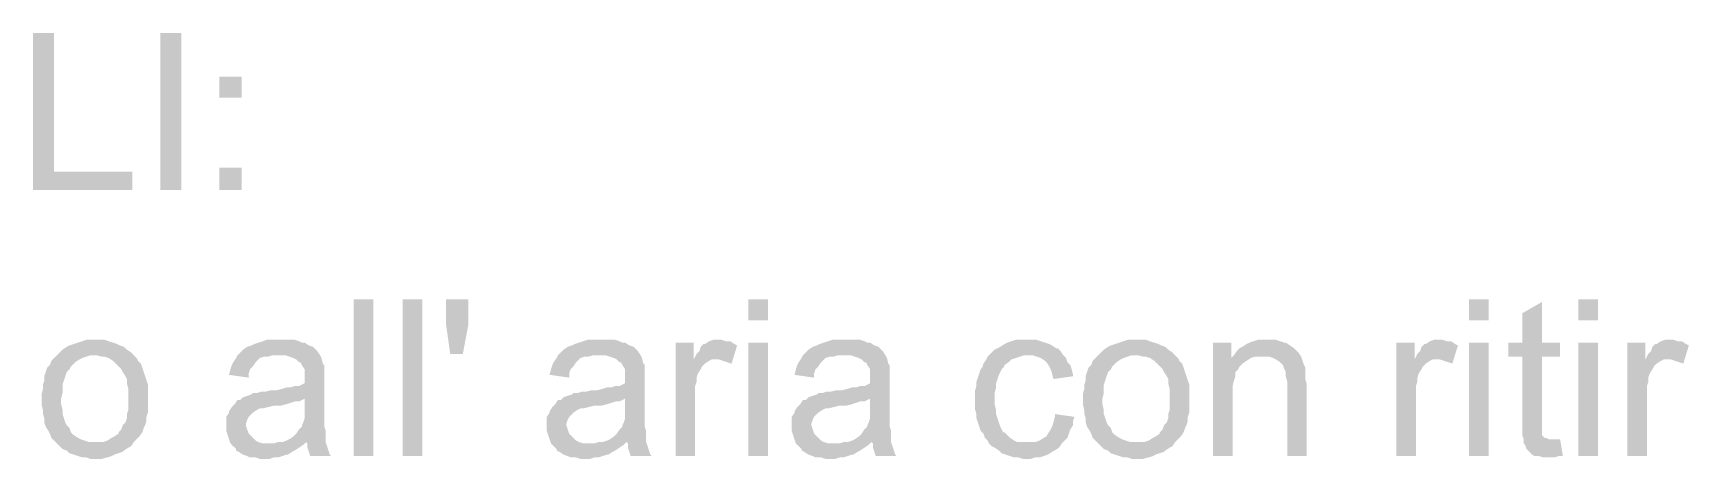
# Model space of a CAD drawing. Header units: millimetres. Extents: x -35.3 to 0.3, y 0.4 to 20.6.
# Drawn here: x -32.833 to -31.847, y 11.395 to 11.649 of the extents above; entities that cross this region are included whole.
import ezdxf

# ---------------------------------------------------------------- set-up
doc = ezdxf.new("R2010")
doc.units = ezdxf.units.MM
doc.layers.add('PDF _Riempimenti solidi', color=7, linetype='Continuous')

msp = doc.modelspace()

# ---------------------------------------------------------------- hatches: boundary and pattern name
at = {"layer": 'PDF _Riempimenti solidi', "transparency": 33554559}
for points in [[(-32.82017, 11.64851), (-32.83267, 11.64851), (-32.83267, 11.55517), (-32.7735, 11.55517), (-32.7735, 11.56601), (-32.82017, 11.56601)], [(-32.74433, 11.55517), (-32.74433, 11.64851), (-32.75684, 11.64851), (-32.75684, 11.55517)], [(-32.7085, 11.61017), (-32.7085, 11.62267), (-32.72183, 11.62267), (-32.72183, 11.61017)], [(-32.7085, 11.55517), (-32.7085, 11.56851), (-32.72183, 11.56851), (-32.72183, 11.55517)], [(-32.63017, 11.39684), (-32.63017, 11.49017), (-32.64183, 11.49017), (-32.64183, 11.39684)], [(-32.601, 11.39684), (-32.601, 11.49017), (-32.61267, 11.49017), (-32.61267, 11.39684)], [(-32.58433, 11.45767), (-32.58683, 11.47517), (-32.58683, 11.49017), (-32.5735, 11.49017), (-32.5735, 11.47517), (-32.57683, 11.45767)], [(-32.39517, 11.47767), (-32.39517, 11.49017), (-32.40684, 11.49017), (-32.40684, 11.47767)], [(-31.966, 11.47767), (-31.966, 11.49017), (-31.97767, 11.49017), (-31.97767, 11.47767)], [(-31.93433, 11.48851), (-31.946, 11.48184), (-31.946, 11.46434), (-31.95433, 11.46434), (-31.95433, 11.45601), (-31.946, 11.45601), (-31.946, 11.40934), (-31.94517, 11.40684), (-31.9285, 11.40684), (-31.93017, 11.40684), (-31.93183, 11.40767), (-31.93267, 11.40767), (-31.93433, 11.40934), (-31.93433, 11.45601), (-31.9235, 11.45601), (-31.9235, 11.46434), (-31.93433, 11.46434)], [(-31.901, 11.47767), (-31.901, 11.49017), (-31.91267, 11.49017), (-31.91267, 11.47767)], [(-32.796, 11.46601), (-32.801, 11.46601), (-32.8035, 11.46517), (-32.806, 11.46434), (-32.8085, 11.46351), (-32.811, 11.46267), (-32.81267, 11.46184), (-32.81517, 11.46017), (-32.81683, 11.45851), (-32.8185, 11.45684), (-32.79517, 11.45684), (-32.79183, 11.45601), (-32.79017, 11.45601), (-32.78767, 11.45517), (-32.78517, 11.45351), (-32.7835, 11.45184), (-32.78017, 11.44851), (-32.77933, 11.44684), (-32.77767, 11.44434), (-32.77683, 11.44267), (-32.77683, 11.44017), (-32.776, 11.43684), (-32.776, 11.42434), (-32.77683, 11.42184), (-32.77683, 11.41934), (-32.77767, 11.41684), (-32.77933, 11.41517), (-32.78017, 11.41267), (-32.78183, 11.41101), (-32.78183, 11.41017), (-32.78433, 11.40851), (-32.786, 11.40767), (-32.7885, 11.40601), (-32.791, 11.40517), (-32.796, 11.40517), (-32.8185, 11.40434), (-32.81683, 11.40267), (-32.81517, 11.40101), (-32.81267, 11.40017), (-32.811, 11.39851), (-32.8085, 11.39767), (-32.806, 11.39684), (-32.8035, 11.39601), (-32.801, 11.39601), (-32.7985, 11.39517), (-32.79183, 11.39517), (-32.7885, 11.39601), (-32.786, 11.39684), (-32.78433, 11.39767), (-32.78183, 11.39851), (-32.77933, 11.39934), (-32.7785, 11.40017), (-32.776, 11.40184), (-32.77433, 11.40267), (-32.77267, 11.40517), (-32.76933, 11.40851), (-32.76767, 11.41101), (-32.76683, 11.41351), (-32.766, 11.41517), (-32.76517, 11.41767), (-32.76517, 11.42017), (-32.76433, 11.42267), (-32.76433, 11.43934), (-32.76517, 11.44184), (-32.766, 11.44434), (-32.76683, 11.44684), (-32.7685, 11.45184), (-32.77017, 11.45351), (-32.771, 11.45517), (-32.77267, 11.45684), (-32.77433, 11.45851), (-32.77683, 11.46017), (-32.7785, 11.46184), (-32.781, 11.46267), (-32.78267, 11.46351), (-32.78517, 11.46434), (-32.78767, 11.46517), (-32.79017, 11.46601), (-32.79267, 11.46601)], [(-32.68517, 11.46601), (-32.6935, 11.46601), (-32.696, 11.46517), (-32.6985, 11.46434), (-32.701, 11.46351), (-32.70267, 11.46267), (-32.70517, 11.46184), (-32.70767, 11.46017), (-32.70933, 11.45851), (-32.711, 11.45684), (-32.68267, 11.45684), (-32.67767, 11.45517), (-32.676, 11.45434), (-32.67433, 11.45267), (-32.6735, 11.45267), (-32.67267, 11.45101), (-32.671, 11.44851), (-32.671, 11.44017), (-32.67267, 11.43934), (-32.67433, 11.43851), (-32.67683, 11.43851), (-32.67933, 11.43767), (-32.68183, 11.43767), (-32.68433, 11.43684), (-32.68767, 11.43601), (-32.691, 11.43601), (-32.69433, 11.43517), (-32.69683, 11.43517), (-32.69933, 11.43434), (-32.70183, 11.43434), (-32.70267, 11.43351), (-32.70517, 11.43267), (-32.70767, 11.43184), (-32.671, 11.43101), (-32.671, 11.41934), (-32.67183, 11.41684), (-32.67267, 11.41517), (-32.67267, 11.41434), (-32.67433, 11.41267), (-32.676, 11.41017), (-32.67767, 11.40851), (-32.68017, 11.40684), (-32.68183, 11.40601), (-32.68433, 11.40517), (-32.67017, 11.40517), (-32.66933, 11.40434), (-32.66933, 11.40184), (-32.6685, 11.39934), (-32.66767, 11.39684), (-32.65517, 11.39684), (-32.656, 11.39767), (-32.65683, 11.40017), (-32.65767, 11.40267), (-32.6585, 11.40517), (-32.6585, 11.41184), (-32.65933, 11.41434), (-32.65933, 11.45101), (-32.66017, 11.45184), (-32.661, 11.45517), (-32.66183, 11.45684), (-32.6635, 11.45934), (-32.66433, 11.46017), (-32.666, 11.46184), (-32.6685, 11.46267), (-32.671, 11.46434), (-32.67267, 11.46434), (-32.67433, 11.46517), (-32.67683, 11.46601), (-32.68267, 11.46601)], [(-32.49433, 11.46601), (-32.50267, 11.46601), (-32.50517, 11.46517), (-32.50767, 11.46434), (-32.51017, 11.46351), (-32.51183, 11.46267), (-32.51433, 11.46184), (-32.51683, 11.46017), (-32.5185, 11.45851), (-32.52017, 11.45684), (-32.49183, 11.45684), (-32.48683, 11.45517), (-32.48517, 11.45434), (-32.4835, 11.45267), (-32.48267, 11.45267), (-32.48183, 11.45101), (-32.48017, 11.44851), (-32.48017, 11.44017), (-32.48183, 11.43934), (-32.4835, 11.43851), (-32.486, 11.43851), (-32.4885, 11.43767), (-32.491, 11.43767), (-32.4935, 11.43684), (-32.49683, 11.43601), (-32.50017, 11.43601), (-32.5035, 11.43517), (-32.506, 11.43517), (-32.5085, 11.43434), (-32.511, 11.43434), (-32.51183, 11.43351), (-32.51683, 11.43184), (-32.48017, 11.43101), (-32.48017, 11.41934), (-32.481, 11.41684), (-32.48183, 11.41517), (-32.48183, 11.41434), (-32.4835, 11.41267), (-32.48517, 11.41017), (-32.48683, 11.40851), (-32.48933, 11.40684), (-32.491, 11.40601), (-32.4935, 11.40517), (-32.47933, 11.40517), (-32.4785, 11.40434), (-32.4785, 11.40184), (-32.47767, 11.39934), (-32.47683, 11.39684), (-32.46433, 11.39684), (-32.46517, 11.39767), (-32.466, 11.40017), (-32.46683, 11.40267), (-32.46767, 11.40517), (-32.46767, 11.41184), (-32.4685, 11.41434), (-32.4685, 11.45101), (-32.46933, 11.45184), (-32.47017, 11.45517), (-32.471, 11.45684), (-32.47267, 11.45934), (-32.4735, 11.46017), (-32.47517, 11.46184), (-32.47767, 11.46267), (-32.48017, 11.46434), (-32.48183, 11.46434), (-32.4835, 11.46517), (-32.486, 11.46601), (-32.49183, 11.46601)], [(-32.42517, 11.46601), (-32.42767, 11.46601), (-32.43017, 11.46517), (-32.43267, 11.46351), (-32.4335, 11.46351), (-32.43517, 11.46184), (-32.436, 11.45934), (-32.43767, 11.45767), (-32.43933, 11.45434), (-32.42433, 11.45434), (-32.42183, 11.45351), (-32.41933, 11.45267), (-32.41683, 11.45184), (-32.4135, 11.46267), (-32.41517, 11.46351), (-32.41767, 11.46517), (-32.42017, 11.46517), (-32.42267, 11.46601)], [(-32.3485, 11.46601), (-32.35683, 11.46601), (-32.35933, 11.46517), (-32.36183, 11.46434), (-32.36433, 11.46351), (-32.366, 11.46267), (-32.3685, 11.46184), (-32.371, 11.46017), (-32.37267, 11.45851), (-32.37433, 11.45684), (-32.346, 11.45684), (-32.341, 11.45517), (-32.33933, 11.45434), (-32.33767, 11.45267), (-32.33683, 11.45267), (-32.336, 11.45101), (-32.33433, 11.44851), (-32.33433, 11.44017), (-32.336, 11.43934), (-32.33767, 11.43851), (-32.34017, 11.43851), (-32.34267, 11.43767), (-32.34517, 11.43767), (-32.34767, 11.43684), (-32.351, 11.43601), (-32.35433, 11.43601), (-32.35767, 11.43517), (-32.36017, 11.43517), (-32.36267, 11.43434), (-32.36517, 11.43434), (-32.366, 11.43351), (-32.371, 11.43184), (-32.33433, 11.43101), (-32.33433, 11.41934), (-32.33517, 11.41684), (-32.336, 11.41517), (-32.336, 11.41434), (-32.33767, 11.41267), (-32.33933, 11.41017), (-32.341, 11.40851), (-32.3435, 11.40684), (-32.34517, 11.40601), (-32.34767, 11.40517), (-32.3335, 11.40517), (-32.33267, 11.40434), (-32.33267, 11.40184), (-32.33183, 11.39934), (-32.331, 11.39684), (-32.3185, 11.39684), (-32.31933, 11.39767), (-32.32017, 11.40017), (-32.321, 11.40267), (-32.32183, 11.40517), (-32.32183, 11.41184), (-32.32267, 11.41434), (-32.32267, 11.45101), (-32.3235, 11.45184), (-32.32433, 11.45517), (-32.32517, 11.45684), (-32.32683, 11.45934), (-32.32767, 11.46017), (-32.32933, 11.46184), (-32.33183, 11.46267), (-32.33433, 11.46434), (-32.336, 11.46434), (-32.33767, 11.46517), (-32.34017, 11.46601), (-32.346, 11.46601)], [(-32.241, 11.46601), (-32.24767, 11.46601), (-32.25017, 11.46517), (-32.25267, 11.46434), (-32.25433, 11.46351), (-32.25683, 11.46184), (-32.26017, 11.46017), (-32.26183, 11.45851), (-32.26433, 11.45601), (-32.26517, 11.45434), (-32.26683, 11.45184), (-32.26767, 11.44934), (-32.2685, 11.44851), (-32.26933, 11.44601), (-32.27017, 11.44351), (-32.271, 11.44101), (-32.271, 11.43851), (-32.27183, 11.43601), (-32.27183, 11.42434), (-32.271, 11.42184), (-32.271, 11.41934), (-32.27017, 11.41684), (-32.26933, 11.41434), (-32.2685, 11.41184), (-32.26683, 11.41017), (-32.266, 11.40767), (-32.26433, 11.40601), (-32.2635, 11.40434), (-32.241, 11.40517), (-32.24683, 11.40517), (-32.2485, 11.40601), (-32.251, 11.40767), (-32.25433, 11.41101), (-32.25517, 11.41101), (-32.256, 11.41267), (-32.25683, 11.41434), (-32.25767, 11.41684), (-32.2585, 11.41934), (-32.25933, 11.42184), (-32.25933, 11.42434), (-32.26017, 11.42767), (-32.26017, 11.43434), (-32.25933, 11.43767), (-32.25933, 11.44017), (-32.2585, 11.44267), (-32.25767, 11.44517), (-32.25683, 11.44684), (-32.256, 11.44851), (-32.25433, 11.45017), (-32.25433, 11.45101), (-32.25183, 11.45267), (-32.25017, 11.45434), (-32.24767, 11.45517), (-32.24517, 11.45601), (-32.24267, 11.45684), (-32.21933, 11.45684), (-32.221, 11.45934), (-32.22267, 11.46101), (-32.2235, 11.46101), (-32.226, 11.46267), (-32.22767, 11.46351), (-32.23017, 11.46434), (-32.23267, 11.46517), (-32.23517, 11.46601), (-32.23767, 11.46601)], [(-32.176, 11.46601), (-32.181, 11.46601), (-32.1835, 11.46517), (-32.186, 11.46434), (-32.1885, 11.46351), (-32.191, 11.46267), (-32.19267, 11.46184), (-32.19517, 11.46017), (-32.1985, 11.45684), (-32.17517, 11.45684), (-32.17183, 11.45601), (-32.17017, 11.45601), (-32.16767, 11.45517), (-32.16517, 11.45351), (-32.16183, 11.45017), (-32.16017, 11.44851), (-32.15933, 11.44684), (-32.15767, 11.44434), (-32.15683, 11.44267), (-32.15683, 11.44017), (-32.156, 11.43684), (-32.156, 11.42434), (-32.15683, 11.42184), (-32.15683, 11.41934), (-32.15767, 11.41684), (-32.15933, 11.41517), (-32.16017, 11.41267), (-32.16183, 11.41101), (-32.16183, 11.41017), (-32.16433, 11.40851), (-32.166, 11.40767), (-32.1685, 11.40601), (-32.171, 11.40517), (-32.176, 11.40517), (-32.1985, 11.40434), (-32.19517, 11.40101), (-32.19267, 11.40017), (-32.191, 11.39851), (-32.1885, 11.39767), (-32.186, 11.39684), (-32.1835, 11.39601), (-32.181, 11.39601), (-32.1785, 11.39517), (-32.17183, 11.39517), (-32.1685, 11.39601), (-32.166, 11.39684), (-32.16433, 11.39767), (-32.16183, 11.39851), (-32.15933, 11.39934), (-32.1585, 11.40017), (-32.156, 11.40184), (-32.15433, 11.40267), (-32.15267, 11.40517), (-32.151, 11.40684), (-32.14933, 11.40851), (-32.14767, 11.41101), (-32.14683, 11.41351), (-32.146, 11.41517), (-32.14517, 11.41767), (-32.14517, 11.42017), (-32.14433, 11.42267), (-32.14433, 11.43934), (-32.14517, 11.44184), (-32.146, 11.44434), (-32.14683, 11.44684), (-32.1485, 11.45184), (-32.15017, 11.45351), (-32.151, 11.45517), (-32.15433, 11.45851), (-32.15683, 11.46017), (-32.1585, 11.46184), (-32.161, 11.46267), (-32.16267, 11.46351), (-32.16517, 11.46434), (-32.16767, 11.46517), (-32.17017, 11.46601), (-32.17267, 11.46601)], [(-32.09767, 11.46601), (-32.1035, 11.46601), (-32.106, 11.46517), (-32.1085, 11.46434), (-32.11017, 11.46351), (-32.11267, 11.46184), (-32.11433, 11.46101), (-32.116, 11.45934), (-32.11767, 11.45684), (-32.10017, 11.45601), (-32.09683, 11.45601), (-32.09433, 11.45517), (-32.09267, 11.45434), (-32.09017, 11.45267), (-32.0885, 11.45101), (-32.08767, 11.44851), (-32.08683, 11.44684), (-32.08683, 11.44434), (-32.086, 11.44101), (-32.086, 11.39684), (-32.07433, 11.39684), (-32.07433, 11.43934), (-32.07517, 11.44267), (-32.07517, 11.44934), (-32.076, 11.45101), (-32.07683, 11.45351), (-32.07767, 11.45601), (-32.07933, 11.45851), (-32.08017, 11.45934), (-32.08183, 11.46101), (-32.08433, 11.46267), (-32.08683, 11.46434), (-32.08767, 11.46434), (-32.09017, 11.46517), (-32.09267, 11.46601), (-32.09517, 11.46601)], [(-31.996, 11.46601), (-31.9985, 11.46601), (-32.001, 11.46517), (-32.0035, 11.46351), (-32.00433, 11.46351), (-32.006, 11.46184), (-32.00683, 11.45934), (-32.0085, 11.45767), (-32.01017, 11.45434), (-31.99517, 11.45434), (-31.99017, 11.45267), (-31.98767, 11.45184), (-31.98433, 11.46267), (-31.986, 11.46351), (-31.9885, 11.46517), (-31.991, 11.46517), (-31.9935, 11.46601)], [(-31.8585, 11.46601), (-31.861, 11.46601), (-31.8635, 11.46517), (-31.866, 11.46351), (-31.86683, 11.46351), (-31.8685, 11.46184), (-31.86933, 11.45934), (-31.871, 11.45767), (-31.87267, 11.45434), (-31.85767, 11.45434), (-31.85517, 11.45351), (-31.85267, 11.45267), (-31.85017, 11.45184), (-31.84683, 11.46267), (-31.8485, 11.46351), (-31.851, 11.46517), (-31.8535, 11.46517), (-31.856, 11.46601)], [(-32.8185, 11.45684), (-32.82017, 11.45517), (-32.82183, 11.45351), (-32.82267, 11.45101), (-32.82433, 11.44934), (-32.82517, 11.44684), (-32.826, 11.44434), (-32.826, 11.44184), (-32.82683, 11.43934), (-32.82683, 11.43684), (-32.82767, 11.43351), (-32.82767, 11.42767), (-32.82683, 11.42434), (-32.82683, 11.42184), (-32.826, 11.41934), (-32.826, 11.41684), (-32.82517, 11.41434), (-32.8235, 11.41184), (-32.82267, 11.41017), (-32.82183, 11.40767), (-32.82017, 11.40601), (-32.8185, 11.40434), (-32.796, 11.40517), (-32.79933, 11.40517), (-32.80183, 11.40601), (-32.80433, 11.40684), (-32.806, 11.40767), (-32.8085, 11.40934), (-32.81017, 11.41101), (-32.811, 11.41351), (-32.81267, 11.41517), (-32.8135, 11.41684), (-32.81433, 11.41934), (-32.81517, 11.42184), (-32.81517, 11.42434), (-32.816, 11.42767), (-32.816, 11.43101), (-32.81517, 11.43434), (-32.81517, 11.43934), (-32.81433, 11.44184), (-32.8135, 11.44434), (-32.81267, 11.44684), (-32.811, 11.44851), (-32.81017, 11.45017), (-32.80767, 11.45267), (-32.80517, 11.45434), (-32.8035, 11.45517), (-32.801, 11.45601), (-32.7985, 11.45684), (-32.796, 11.45684)], [(-32.711, 11.45684), (-32.71183, 11.45517), (-32.7135, 11.45267), (-32.71433, 11.45101), (-32.71517, 11.44851), (-32.716, 11.44517), (-32.70433, 11.44351), (-32.70433, 11.44601), (-32.7035, 11.44851), (-32.70183, 11.45017), (-32.70017, 11.45267), (-32.69767, 11.45517), (-32.69517, 11.45601), (-32.69267, 11.45601), (-32.69017, 11.45684), (-32.68683, 11.45684)], [(-32.52017, 11.45684), (-32.521, 11.45517), (-32.52267, 11.45267), (-32.5235, 11.45101), (-32.52433, 11.44851), (-32.52517, 11.44517), (-32.5135, 11.44351), (-32.5135, 11.44601), (-32.51267, 11.44851), (-32.511, 11.45017), (-32.50933, 11.45267), (-32.5085, 11.45351), (-32.50683, 11.45517), (-32.50433, 11.45601), (-32.50183, 11.45601), (-32.49933, 11.45684), (-32.496, 11.45684)], [(-32.43933, 11.46434), (-32.45017, 11.46434), (-32.45017, 11.39684), (-32.4385, 11.39684), (-32.4385, 11.43851), (-32.43767, 11.44101), (-32.43767, 11.44351), (-32.43683, 11.44601), (-32.43517, 11.44851), (-32.43433, 11.45017), (-32.43267, 11.45184), (-32.43017, 11.45351), (-32.4285, 11.45434), (-32.42517, 11.45434), (-32.43933, 11.45434)], [(-32.39517, 11.39684), (-32.39517, 11.46434), (-32.40684, 11.46434), (-32.40684, 11.39684)], [(-32.37433, 11.45684), (-32.37517, 11.45517), (-32.37683, 11.45267), (-32.37767, 11.45101), (-32.3785, 11.44851), (-32.37933, 11.44517), (-32.36767, 11.44351), (-32.36767, 11.44601), (-32.36683, 11.44851), (-32.36517, 11.45017), (-32.3635, 11.45267), (-32.36267, 11.45351), (-32.361, 11.45517), (-32.3585, 11.45601), (-32.356, 11.45601), (-32.3535, 11.45684), (-32.35017, 11.45684)], [(-32.21933, 11.45684), (-32.24017, 11.45684), (-32.23767, 11.45684), (-32.23267, 11.45517), (-32.23017, 11.45351), (-32.22933, 11.45267), (-32.22767, 11.45017), (-32.22683, 11.44851), (-32.226, 11.44601), (-32.22517, 11.44267), (-32.2135, 11.44434), (-32.2135, 11.44517), (-32.21433, 11.44851), (-32.21517, 11.45101), (-32.21683, 11.45267), (-32.21767, 11.45517)], [(-32.1985, 11.45684), (-32.20017, 11.45517), (-32.20183, 11.45351), (-32.20267, 11.45101), (-32.20433, 11.44934), (-32.20517, 11.44684), (-32.206, 11.44434), (-32.206, 11.44184), (-32.20683, 11.43934), (-32.20683, 11.43684), (-32.20767, 11.43351), (-32.20767, 11.42767), (-32.20683, 11.42434), (-32.20683, 11.42184), (-32.206, 11.41934), (-32.206, 11.41684), (-32.20517, 11.41434), (-32.2035, 11.41184), (-32.20267, 11.41017), (-32.20183, 11.40767), (-32.20017, 11.40601), (-32.1985, 11.40434), (-32.176, 11.40517), (-32.17933, 11.40517), (-32.18183, 11.40601), (-32.18433, 11.40684), (-32.186, 11.40767), (-32.1885, 11.40934), (-32.19017, 11.41101), (-32.191, 11.41351), (-32.19267, 11.41517), (-32.1935, 11.41684), (-32.19433, 11.41934), (-32.19517, 11.42184), (-32.19517, 11.42434), (-32.196, 11.42767), (-32.196, 11.43101), (-32.19517, 11.43434), (-32.19517, 11.43934), (-32.19433, 11.44184), (-32.1935, 11.44434), (-32.19267, 11.44684), (-32.191, 11.44851), (-32.19017, 11.45017), (-32.18933, 11.45101), (-32.18767, 11.45267), (-32.18517, 11.45434), (-32.1835, 11.45517), (-32.1785, 11.45684), (-32.176, 11.45684)], [(-32.11933, 11.46434), (-32.13017, 11.46434), (-32.13017, 11.39684), (-32.1185, 11.39684), (-32.1185, 11.43851), (-32.11767, 11.44184), (-32.11683, 11.44434), (-32.11683, 11.44684), (-32.11517, 11.44851), (-32.11433, 11.45017), (-32.11267, 11.45184), (-32.10767, 11.45517), (-32.11933, 11.45517)], [(-32.11767, 11.45684), (-32.11933, 11.45517), (-32.10767, 11.45517), (-32.10517, 11.45601), (-32.10017, 11.45601)], [(-32.01017, 11.46434), (-32.021, 11.46434), (-32.021, 11.39684), (-32.00933, 11.39684), (-32.00933, 11.43851), (-32.0085, 11.44101), (-32.0085, 11.44351), (-32.00767, 11.44601), (-32.006, 11.44851), (-32.00517, 11.45017), (-32.0035, 11.45184), (-32.001, 11.45351), (-31.99933, 11.45434), (-31.996, 11.45434), (-32.01017, 11.45434)], [(-31.966, 11.39684), (-31.966, 11.46434), (-31.97767, 11.46434), (-31.97767, 11.39684)], [(-31.901, 11.39684), (-31.901, 11.46434), (-31.91267, 11.46434), (-31.91267, 11.39684)], [(-31.87267, 11.46434), (-31.8835, 11.46434), (-31.8835, 11.39684), (-31.87183, 11.39684), (-31.87183, 11.43851), (-31.871, 11.44101), (-31.871, 11.44351), (-31.87017, 11.44601), (-31.8685, 11.44851), (-31.86767, 11.45017), (-31.866, 11.45184), (-31.8635, 11.45351), (-31.86183, 11.45434), (-31.8585, 11.45434), (-31.87267, 11.45434)], [(-32.70767, 11.43184), (-32.70933, 11.43017), (-32.711, 11.43017), (-32.71267, 11.42767), (-32.71433, 11.42601), (-32.716, 11.42351), (-32.716, 11.42267), (-32.71767, 11.42017), (-32.71767, 11.41184), (-32.716, 11.40684), (-32.71517, 11.40434), (-32.7135, 11.40267), (-32.71183, 11.40101), (-32.71183, 11.40017), (-32.71017, 11.39934), (-32.70767, 11.39767), (-32.70517, 11.39684), (-32.7035, 11.39601), (-32.70017, 11.39601), (-32.69767, 11.39517), (-32.69183, 11.39517), (-32.68933, 11.39601), (-32.68683, 11.39601), (-32.68433, 11.39684), (-32.68183, 11.39767), (-32.681, 11.39767), (-32.6785, 11.39934), (-32.67683, 11.40017), (-32.67433, 11.40184), (-32.67183, 11.40351), (-32.69183, 11.40434), (-32.696, 11.40434), (-32.6985, 11.40517), (-32.70017, 11.40601), (-32.70183, 11.40767), (-32.70267, 11.40851), (-32.70433, 11.41017), (-32.706, 11.41517), (-32.706, 11.41601), (-32.70517, 11.41851), (-32.70433, 11.42017), (-32.7035, 11.42101), (-32.70183, 11.42267), (-32.69933, 11.42434), (-32.69767, 11.42517), (-32.696, 11.42517), (-32.69267, 11.42601), (-32.68933, 11.42684), (-32.68517, 11.42684), (-32.68183, 11.42767), (-32.67933, 11.42851), (-32.67683, 11.42934), (-32.67433, 11.42934), (-32.671, 11.43101)], [(-32.51683, 11.43184), (-32.5185, 11.43017), (-32.52017, 11.43017), (-32.52183, 11.42767), (-32.5235, 11.42601), (-32.52517, 11.42351), (-32.52517, 11.42267), (-32.52683, 11.42017), (-32.52683, 11.41184), (-32.526, 11.40934), (-32.52517, 11.40684), (-32.52433, 11.40434), (-32.52267, 11.40267), (-32.521, 11.40101), (-32.521, 11.40017), (-32.51933, 11.39934), (-32.51683, 11.39767), (-32.51433, 11.39684), (-32.51267, 11.39601), (-32.50933, 11.39601), (-32.50683, 11.39517), (-32.501, 11.39517), (-32.4985, 11.39601), (-32.496, 11.39601), (-32.4935, 11.39684), (-32.491, 11.39767), (-32.49017, 11.39767), (-32.48767, 11.39934), (-32.486, 11.40017), (-32.4835, 11.40184), (-32.481, 11.40351), (-32.501, 11.40434), (-32.50517, 11.40434), (-32.50767, 11.40517), (-32.50933, 11.40601), (-32.511, 11.40767), (-32.51183, 11.40851), (-32.5135, 11.41017), (-32.51433, 11.41267), (-32.51517, 11.41517), (-32.51517, 11.41601), (-32.51433, 11.41851), (-32.5135, 11.42017), (-32.51267, 11.42101), (-32.511, 11.42267), (-32.5085, 11.42434), (-32.50683, 11.42517), (-32.50517, 11.42517), (-32.4985, 11.42684), (-32.49433, 11.42684), (-32.491, 11.42767), (-32.4885, 11.42851), (-32.486, 11.42934), (-32.4835, 11.42934), (-32.48017, 11.43101)], [(-32.371, 11.43184), (-32.37267, 11.43017), (-32.37433, 11.43017), (-32.376, 11.42767), (-32.37767, 11.42601), (-32.37933, 11.42351), (-32.37933, 11.42267), (-32.381, 11.42017), (-32.381, 11.41184), (-32.38017, 11.40934), (-32.37933, 11.40684), (-32.3785, 11.40434), (-32.37683, 11.40267), (-32.37517, 11.40101), (-32.37517, 11.40017), (-32.3735, 11.39934), (-32.371, 11.39767), (-32.3685, 11.39684), (-32.36683, 11.39601), (-32.3635, 11.39601), (-32.361, 11.39517), (-32.35517, 11.39517), (-32.35267, 11.39601), (-32.35017, 11.39601), (-32.34767, 11.39684), (-32.34517, 11.39767), (-32.34433, 11.39767), (-32.34183, 11.39934), (-32.34017, 11.40017), (-32.33767, 11.40184), (-32.33517, 11.40351), (-32.35517, 11.40434), (-32.35933, 11.40434), (-32.36183, 11.40517), (-32.3635, 11.40601), (-32.36517, 11.40767), (-32.366, 11.40851), (-32.36767, 11.41017), (-32.3685, 11.41267), (-32.36933, 11.41517), (-32.36933, 11.41601), (-32.3685, 11.41851), (-32.36767, 11.42017), (-32.36683, 11.42101), (-32.36517, 11.42267), (-32.36267, 11.42434), (-32.361, 11.42517), (-32.35933, 11.42517), (-32.35267, 11.42684), (-32.3485, 11.42684), (-32.34517, 11.42767), (-32.34267, 11.42851), (-32.34017, 11.42934), (-32.33767, 11.42934), (-32.33433, 11.43101)], [(-32.22433, 11.42184), (-32.22433, 11.42017), (-32.22517, 11.41684), (-32.226, 11.41434), (-32.22683, 11.41267), (-32.2285, 11.41017), (-32.22933, 11.40851), (-32.231, 11.40767), (-32.2335, 11.40601), (-32.236, 11.40517), (-32.241, 11.40517), (-32.2635, 11.40434), (-32.26183, 11.40267), (-32.26017, 11.40184), (-32.25767, 11.40017), (-32.256, 11.39851), (-32.2535, 11.39767), (-32.251, 11.39684), (-32.2485, 11.39601), (-32.246, 11.39601), (-32.2435, 11.39517), (-32.2385, 11.39517), (-32.236, 11.39601), (-32.2335, 11.39601), (-32.231, 11.39684), (-32.2285, 11.39767), (-32.226, 11.39934), (-32.22433, 11.40017), (-32.22183, 11.40184), (-32.22017, 11.40434), (-32.2185, 11.40601), (-32.21683, 11.40767), (-32.216, 11.41017), (-32.21517, 11.41267), (-32.2135, 11.41517), (-32.2135, 11.41767), (-32.21267, 11.42017)], [(-31.9235, 11.40684), (-31.94517, 11.40684), (-31.94517, 11.40434), (-31.94433, 11.40351), (-31.9435, 11.40101), (-31.94183, 11.39934), (-31.94017, 11.39767), (-31.9385, 11.39684), (-31.936, 11.39684), (-31.9335, 11.39601), (-31.92683, 11.39601), (-31.92433, 11.39684), (-31.92183, 11.39684)], [(-32.68433, 11.40517), (-32.68683, 11.40517), (-32.68933, 11.40434), (-32.69183, 11.40434), (-32.67183, 11.40351), (-32.67017, 11.40517)], [(-32.4935, 11.40517), (-32.496, 11.40517), (-32.4985, 11.40434), (-32.501, 11.40434), (-32.481, 11.40351), (-32.47933, 11.40517)], [(-32.34767, 11.40517), (-32.35017, 11.40517), (-32.35267, 11.40434), (-32.35517, 11.40434), (-32.33517, 11.40351), (-32.3335, 11.40517)]]:
    msp.add_hatch(color=256, dxfattribs=at).paths.add_polyline_path(points)

doc.saveas('drawing.dxf')
